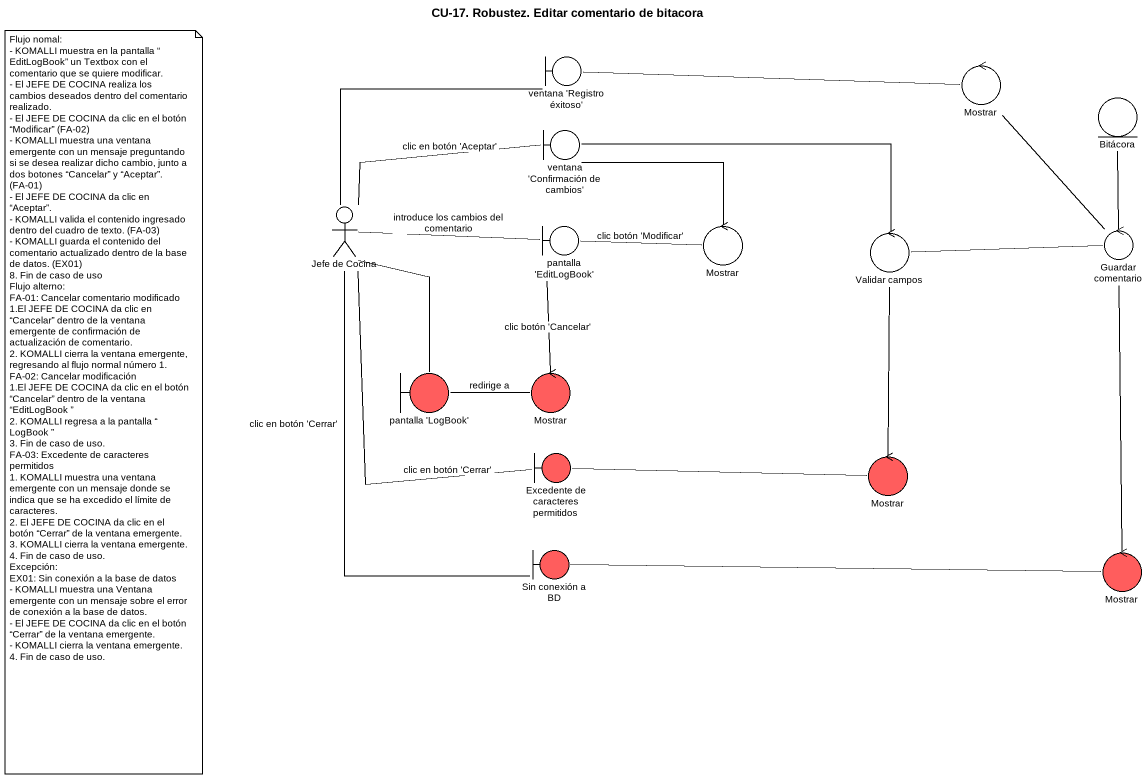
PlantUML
@startuml
title CU-17. Robustez. Editar comentario de bitacora
boundary "ventana 'Registro éxitoso'" as ventana_Registro_éxitoso
control Mostrar
entity Bitácora
boundary "ventana 'Confirmación de cambios'" as ventana_Confirmación_de
actor "Jefe de Cocina" as Jefe_de_Cocina
boundary "pantalla 'EditLogBook'" as pantalla_EditLogBook
control "Mostrar" as Mostrar_2
control "Validar campos" as Validar_campos
control "Guardar comentario" as Guardar_comentario
boundary "pantalla 'LogBook'" as pantalla_LogBook #FF5D5D
control "Mostrar" as Mostrar_3 #FF5D5D
boundary "Excedente de caracteres permitidos" as Excedente_de_caracteres #FF5D5D
control "Mostrar" as Mostrar_4 #FF5D5D
boundary "Sin conexión a BD" as Sin_conexión_a_BD #FF5D5D
control "Mostrar" as Mostrar_5 #FF5D5D
ventana_Registro_éxitoso -right- Mostrar
Mostrar -- Guardar_comentario
ventana_Confirmación_de -right- Mostrar_2
ventana_Confirmación_de -right- Validar_campos
Jefe_de_Cocina -up- ventana_Registro_éxitoso
Jefe_de_Cocina -right- ventana_Confirmación_de : clic en botón 'Aceptar'
Jefe_de_Cocina -right- pantalla_EditLogBook : introduce los cambios del comentario
Jefe_de_Cocina -- pantalla_LogBook
Jefe_de_Cocina -- Excedente_de_caracteres : clic en botón 'Cerrar'
Jefe_de_Cocina -- Sin_conexión_a_BD : clic en botón 'Cerrar'
pantalla_EditLogBook -right- Mostrar_2 : clic botón 'Modificar'
pantalla_EditLogBook -- Mostrar_3 : clic botón 'Cancelar'
Validar_campos -right- Guardar_comentario
Guardar_comentario -up- Bitácora
Guardar_comentario -- Mostrar_5
Mostrar_3 -left- pantalla_LogBook : redirige a
Excedente_de_caracteres -right- Mostrar_4
Mostrar_4 -up- Validar_campos
Sin_conexión_a_BD -right- Mostrar_5
note as N1
  Flujo nomal:
  - KOMALLI muestra en la pantalla “ EditLogBook” un Textbox con el comentario que se quiere modificar.
  - El JEFE DE COCINA realiza los cambios deseados dentro del comentario realizado.
  - El JEFE DE COCINA da clic en el botón “Modificar” (FA-02)
  - KOMALLI muestra una ventana emergente con un mensaje preguntando si se desea realizar dicho cambio, junto a dos botones “Cancelar” y “Aceptar”. (FA-01)
  - El JEFE DE COCINA da clic en “Aceptar”.
  - KOMALLI valida el contenido ingresado dentro del cuadro de texto. (FA-03)
  - KOMALLI guarda el contenido del comentario actualizado dentro de la base de datos. (EX01)
  8. Fin de caso de uso
  Flujo alterno:
  FA-01: Cancelar comentario modificado
  1.El JEFE DE COCINA da clic en “Cancelar” dentro de la ventana emergente de confirmación de actualización de comentario.
  2. KOMALLI cierra la ventana emergente, regresando al flujo normal número 1.
  FA-02: Cancelar modificación
  1.El JEFE DE COCINA da clic en el botón “Cancelar” dentro de la ventana “EditLogBook ”
  2. KOMALLI regresa a la pantalla “ LogBook ”
  3. Fin de caso de uso.
  FA-03: Excedente de caracteres permitidos
  1. KOMALLI muestra una ventana emergente con un mensaje donde se indica que se ha excedido el límite de caracteres.
  2. El JEFE DE COCINA da clic en el botón “Cerrar” de la ventana emergente.
  3. KOMALLI cierra la ventana emergente.
  4. Fin de caso de uso.
  Excepción:
  EX01: Sin conexión a la base de datos
  - KOMALLI muestra una Ventana emergente con un mensaje sobre el error de conexión a la base de datos.
  - El JEFE DE COCINA da clic en el botón “Cerrar” de la ventana emergente.
  - KOMALLI cierra la ventana emergente.
  4. Fin de caso de uso.
end note
@enduml
